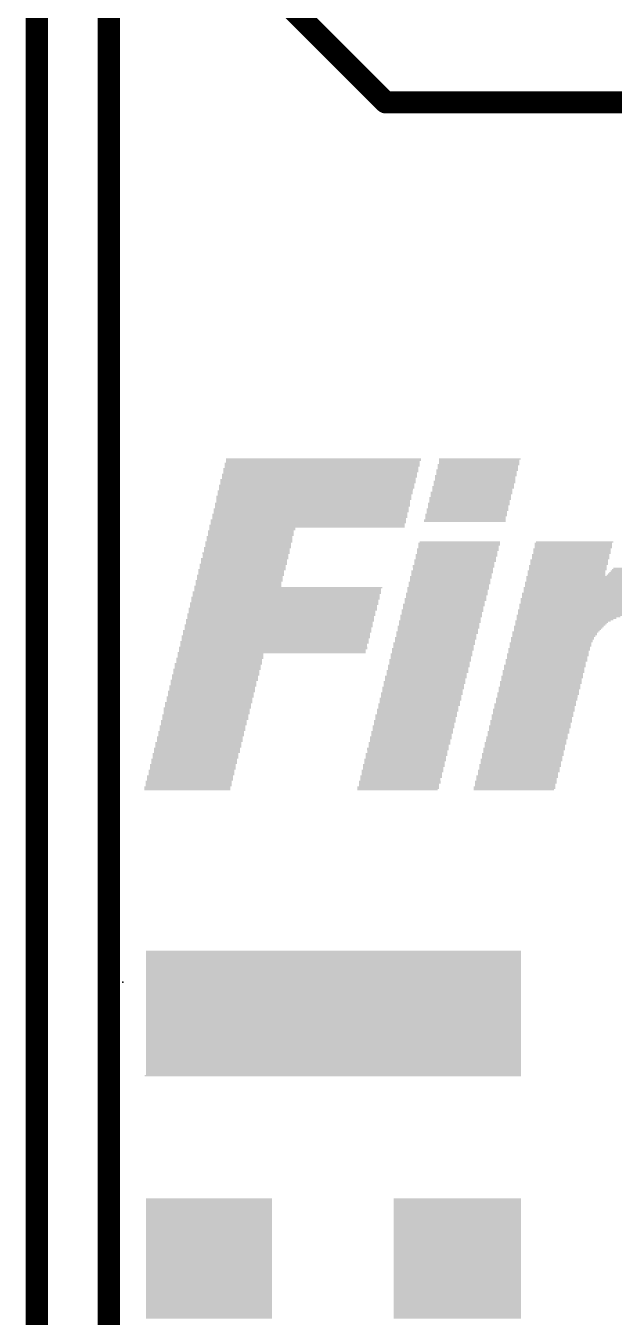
# Model space of a CAD drawing. Extents: x -0.1 to 50.1, y -0.1 to 50.1.
# Drawn here: x -0.1 to 5.3, y 11.75 to 23.6 of the extents above; entities that cross this region are included whole.
import ezdxf

# ---------------------------------------------------------------- set-up
doc = ezdxf.new("R2010")
doc.units = 0
for name, color, linetype in [('1', 22, 'CONTINUOUS'), ('15', 22, 'CONTINUOUS'), ('16', 175, 'CONTINUOUS'), ('2', 175, 'CONTINUOUS'), ('20', 7, 'CONTINUOUS'), ('21', 253, 'CONTINUOUS'), ('23', 7, 'CONTINUOUS')]:
    doc.layers.add(name, color=color, linetype=linetype)

# ---------------------------------------------------------------- blocks, each defined once
blk = doc.blocks.new('RECT')
blk.add_solid([(-0.5, -0.5), (0.5, -0.5), (-0.5, 0.5), (0.5, 0.5)])

msp = doc.modelspace()

# ---------------------------------------------------------------- linework, layer by layer
at = {"layer": '1', "const_width": 0.2032}
for points in [[(1.778, 24.322), (3.2, 22.9)], [(3.2, 22.9), (8.9, 22.9)]]:
    msp.add_lwpolyline(points, dxfattribs=at)
at = {"layer": '1', "const_width": 0.1016}
for points in [[(3.2, 22.9508, 1), (3.2, 22.8492)], [(3.1641, 22.8641, 1), (3.2359, 22.9359)]]:
    msp.add_lwpolyline(points, format="xyb", dxfattribs=at)
at = {"layer": '15', "const_width": 0.01}
msp.add_lwpolyline([(0, 50), (0, 0)], dxfattribs=at)
at = {"layer": '16', "const_width": 0.2032}
msp.add_lwpolyline([(0.6604, 2.3368), (0.6604, 23.9396)], dxfattribs=at)
at = {"layer": '2', "const_width": 0.01}
msp.add_lwpolyline([(0, 50), (0, 0)], dxfattribs=at)
at = {"layer": '20', "const_width": 0.2032}
msp.add_lwpolyline([(0, 48), (0, 2)], dxfattribs=at)
at = {"layer": '23'}
msp.add_point((0.7896, 14.8244), dxfattribs=at)

# ---------------------------------------------------------------- block references
at = {"layer": '21', "yscale": 0.0127}
for p, xscale in [((2.6184, 19.5869), 1.7907), ((2.6184, 19.5742), 1.7907), ((2.6184, 19.5615), 1.7907), ((2.6311, 19.625), 1.7907), ((2.6311, 19.6123), 1.7907), ((2.6248, 19.5996), 1.778), ((4.0535, 19.5742), 0.7493), ((4.0472, 19.5615), 0.7366), ((4.0598, 19.6123), 0.7366), ((4.0598, 19.5996), 0.7366), ((4.0598, 19.5869), 0.7366), ((4.0662, 19.625), 0.7493), ((2.5803, 19.4345), 1.7907), ((2.593, 19.4853), 1.7907), ((2.593, 19.4726), 1.7907), ((2.593, 19.4599), 1.7907), ((2.5867, 19.4472), 1.778), ((2.6057, 19.5361), 1.7907), ((2.6057, 19.5234), 1.7907), ((2.6057, 19.5107), 1.7907), ((2.5994, 19.498), 1.778), ((2.612, 19.5488), 1.778), ((4.0217, 19.4599), 0.7366), ((4.0217, 19.4472), 0.7366), ((4.0217, 19.4345), 0.7366), ((4.0281, 19.4726), 0.7493), ((4.0408, 19.5234), 0.7493), ((4.0345, 19.5107), 0.7366), ((4.0345, 19.498), 0.7366), ((4.0345, 19.4853), 0.7366), ((4.0472, 19.5488), 0.7366), ((4.0472, 19.5361), 0.7366), ((2.5549, 19.3329), 1.7907), ((2.5549, 19.3202), 1.7907), ((2.5676, 19.3837), 1.7907), ((2.5676, 19.371), 1.7907), ((2.5676, 19.3583), 1.7907), ((2.5613, 19.3456), 1.778), ((2.5803, 19.4218), 1.7907), ((2.5803, 19.4091), 1.7907), ((2.5739, 19.3964), 1.778), ((3.99, 19.3202), 0.7493), ((4.0027, 19.371), 0.7493), ((4.0027, 19.3583), 0.7493), ((3.9964, 19.3456), 0.7366), ((3.9964, 19.3329), 0.7366), ((4.0154, 19.4218), 0.7493), ((4.0154, 19.4091), 0.7493), ((4.0091, 19.3964), 0.7366), ((4.0091, 19.3837), 0.7366), ((2.5295, 19.2186), 1.7907), ((2.5295, 19.2059), 1.7907), ((2.5422, 19.2821), 1.7907), ((2.5422, 19.2694), 1.7907), ((2.5422, 19.2567), 1.7907), ((2.5358, 19.244), 1.778), ((2.5358, 19.2313), 1.778), ((2.5549, 19.3075), 1.7907), ((2.5486, 19.2948), 1.778), ((3.9646, 19.2186), 0.7493), ((3.9646, 19.2059), 0.7493), ((3.9773, 19.2694), 0.7493), ((3.9773, 19.2567), 0.7493), ((3.971, 19.244), 0.7366), ((3.971, 19.2313), 0.7366), ((3.99, 19.3075), 0.7493), ((3.9837, 19.2948), 0.7366), ((3.9837, 19.2821), 0.7366), ((2.4977, 19.0789), 1.778), ((2.5041, 19.117), 1.7907), ((2.5041, 19.1043), 1.7907), ((2.5041, 19.0916), 1.7907), ((2.5168, 19.1678), 1.7907), ((2.5168, 19.1551), 1.7907), ((2.5168, 19.1424), 1.7907), ((2.5105, 19.1297), 1.778), ((2.5295, 19.1932), 1.7907), ((2.5232, 19.1805), 1.778), ((3.9392, 19.117), 0.7493), ((3.9392, 19.1043), 0.7493), ((3.9329, 19.0916), 0.7366), ((3.9329, 19.0789), 0.7366), ((3.9519, 19.1678), 0.7493), ((3.9519, 19.1551), 0.7493), ((3.9456, 19.1424), 0.7366), ((3.9456, 19.1297), 0.7366), ((3.9583, 19.1932), 0.7366), ((3.9583, 19.1805), 0.7366), ((1.9644, 18.9646), 0.7874), ((2.4787, 19.0154), 1.7907), ((2.4787, 19.0027), 1.7907), ((1.9771, 18.99), 0.7874), ((1.9771, 18.9773), 0.7874), ((2.4914, 19.0662), 1.7907), ((2.4914, 19.0535), 1.7907), ((2.4914, 19.0408), 1.7907), ((2.4851, 19.0281), 1.778), ((3.9265, 19.0662), 0.7493), ((3.9265, 19.0535), 0.7493), ((1.9453, 18.863), 0.8001), ((1.939, 18.8503), 0.7874), ((1.9517, 18.9138), 0.7874), ((1.9517, 18.9011), 0.7874), ((1.9517, 18.8884), 0.7874), ((1.9517, 18.8757), 0.7874), ((1.9644, 18.9519), 0.7874), ((1.9644, 18.9392), 0.7874), ((1.9644, 18.9265), 0.7874), ((3.8757, 18.8503), 0.7493), ((3.8821, 18.863), 0.7366), ((4.9234, 18.8503), 0.7112), ((4.9362, 18.863), 0.7112), ((1.9199, 18.7614), 0.8001), ((1.9136, 18.7487), 0.7874), ((1.9136, 18.736), 0.7874), ((1.9136, 18.7233), 0.7874), ((1.9326, 18.8122), 0.8001), ((1.9263, 18.7995), 0.7874), ((1.9263, 18.7868), 0.7874), ((1.9263, 18.7741), 0.7874), ((1.939, 18.8376), 0.7874), ((1.939, 18.8249), 0.7874), ((3.8503, 18.7487), 0.7493), ((3.8503, 18.736), 0.7493), ((3.8439, 18.7233), 0.7366), ((3.863, 18.7995), 0.7493), ((3.863, 18.7868), 0.7493), ((3.8567, 18.7741), 0.7366), ((3.8567, 18.7614), 0.7366), ((3.8757, 18.8376), 0.7493), ((3.8694, 18.8249), 0.7366), ((3.8694, 18.8122), 0.7366), ((4.8981, 18.7487), 0.7112), ((4.8981, 18.736), 0.7112), ((4.8981, 18.7233), 0.7112), ((4.9108, 18.7995), 0.7112), ((4.9108, 18.7868), 0.7112), ((4.9108, 18.7741), 0.7112), ((4.9108, 18.7614), 0.7112), ((4.9234, 18.8376), 0.7112), ((4.9234, 18.8249), 0.7112), ((4.9234, 18.8122), 0.7112), ((1.8818, 18.609), 0.8001), ((1.8881, 18.6471), 0.7874), ((1.8881, 18.6344), 0.7874), ((1.8881, 18.6217), 0.7874), ((1.8945, 18.6598), 0.8001), ((1.9072, 18.7106), 0.8001), ((1.9009, 18.6979), 0.7874), ((1.9009, 18.6852), 0.7874), ((1.9009, 18.6725), 0.7874), ((3.8249, 18.6471), 0.7493), ((3.8249, 18.6344), 0.7493), ((3.8186, 18.6217), 0.7366), ((3.8186, 18.609), 0.7366), ((3.8376, 18.6979), 0.7493), ((3.8376, 18.6852), 0.7493), ((3.8313, 18.6725), 0.7366), ((3.8313, 18.6598), 0.7366), ((3.8439, 18.7106), 0.7366), ((4.8727, 18.6471), 0.7112), ((4.8727, 18.6344), 0.7112), ((4.8727, 18.6217), 0.7112), ((4.8727, 18.609), 0.7112), ((4.8853, 18.6979), 0.7112), ((4.8853, 18.6852), 0.7112), ((4.8853, 18.6725), 0.7112), ((4.8853, 18.6598), 0.7112), ((4.8981, 18.7106), 0.7112), ((5.5838, 18.609), 0.6096), ((5.5902, 18.6217), 0.5969), ((1.8564, 18.5074), 0.8001), ((1.8501, 18.4947), 0.7874), ((1.8691, 18.5582), 0.8001), ((1.8628, 18.5455), 0.7874), ((1.8628, 18.5328), 0.7874), ((1.8628, 18.5201), 0.7874), ((1.8755, 18.5963), 0.7874), ((1.8755, 18.5836), 0.7874), ((1.8755, 18.5709), 0.7874), ((3.7868, 18.4947), 0.7493), ((3.7995, 18.5455), 0.7493), ((3.7995, 18.5328), 0.7493), ((3.7932, 18.5201), 0.7366), ((3.7932, 18.5074), 0.7366), ((3.8122, 18.5963), 0.7493), ((3.8122, 18.5836), 0.7493), ((3.8059, 18.5709), 0.7366), ((3.8059, 18.5582), 0.7366), ((5.1711, 18.4947), 1.3843), ((5.1838, 18.5455), 1.3843), ((5.1838, 18.5328), 1.3843), ((5.1775, 18.5201), 1.3716), ((5.1775, 18.5074), 1.3716), ((4.86, 18.5963), 0.7112), ((4.86, 18.5836), 0.7112), ((4.86, 18.5709), 0.7112), ((4.86, 18.5582), 0.7112), ((5.5521, 18.5582), 0.6477), ((5.5585, 18.5709), 0.635), ((5.5712, 18.5836), 0.635), ((5.5775, 18.5963), 0.6223), ((2.2882, 18.3804), 1.7145), ((2.2882, 18.3677), 1.7145), ((2.2946, 18.4058), 1.7272), ((2.2946, 18.3931), 1.7272), ((1.8437, 18.4566), 0.8001), ((2.3009, 18.4312), 1.7145), ((2.3009, 18.4185), 1.7145), ((2.3073, 18.4439), 1.7272), ((1.8501, 18.482), 0.7874), ((1.8501, 18.4693), 0.7874), ((3.7614, 18.3931), 0.7493), ((3.7614, 18.3804), 0.7493), ((3.7551, 18.3677), 0.7366), ((3.7741, 18.4439), 0.7493), ((3.7741, 18.4312), 0.7493), ((3.7678, 18.4185), 0.7366), ((3.7678, 18.4058), 0.7366), ((3.7868, 18.482), 0.7493), ((3.7805, 18.4693), 0.7366), ((3.7805, 18.4566), 0.7366), ((5.1457, 18.3931), 1.3843), ((5.1457, 18.3804), 1.3843), ((5.1457, 18.3677), 1.3843), ((5.1584, 18.4439), 1.3843), ((5.1584, 18.4312), 1.3843), ((5.1584, 18.4185), 1.3843), ((5.1521, 18.4058), 1.3716), ((5.1711, 18.482), 1.3843), ((5.1711, 18.4693), 1.3843), ((5.1648, 18.4566), 1.3716), ((2.2565, 18.2534), 1.7272), ((2.2628, 18.2788), 1.7145), ((2.2628, 18.2661), 1.7145), ((2.2692, 18.3042), 1.7272), ((2.2692, 18.2915), 1.7272), ((2.2818, 18.355), 1.7272), ((2.2818, 18.3423), 1.7272), ((2.2755, 18.3296), 1.7145), ((2.2755, 18.3169), 1.7145), ((3.736, 18.2915), 0.7493), ((3.736, 18.2788), 0.7493), ((3.7297, 18.2661), 0.7366), ((3.7297, 18.2534), 0.7366), ((3.7487, 18.3423), 0.7493), ((3.7487, 18.3296), 0.7493), ((3.7424, 18.3169), 0.7366), ((3.7424, 18.3042), 0.7366), ((3.7551, 18.355), 0.7366), ((5.1139, 18.2534), 1.3716), ((5.1203, 18.2915), 1.3843), ((5.1203, 18.2788), 1.3843), ((5.1203, 18.2661), 1.3843), ((5.133, 18.3423), 1.3843), ((5.133, 18.3296), 1.3843), ((5.133, 18.3169), 1.3843), ((5.1267, 18.3042), 1.3716), ((5.1394, 18.355), 1.3716), ((2.2311, 18.1518), 1.7272), ((2.2311, 18.1391), 1.7272), ((2.2437, 18.2026), 1.7272), ((2.2437, 18.1899), 1.7272), ((2.2374, 18.1772), 1.7145), ((2.2374, 18.1645), 1.7145), ((2.2565, 18.2407), 1.7272), ((2.2501, 18.228), 1.7145), ((2.2501, 18.2153), 1.7145), ((3.6979, 18.1391), 0.7493), ((3.7106, 18.1899), 0.7493), ((3.7106, 18.1772), 0.7493), ((3.7043, 18.1645), 0.7366), ((3.7043, 18.1518), 0.7366), ((3.7233, 18.2407), 0.7493), ((3.7233, 18.228), 0.7493), ((3.717, 18.2153), 0.7366), ((3.717, 18.2026), 0.7366), ((4.8282, 18.1391), 0.8763), ((4.879, 18.1772), 0.9525), ((4.8472, 18.1518), 0.889), ((4.9044, 18.1899), 1.0033), ((4.86, 18.1645), 0.9144), ((5.1076, 18.2407), 1.3843), ((5.1076, 18.228), 1.3843), ((4.9933, 18.2153), 1.1557), ((4.9425, 18.2026), 1.0541), ((2.2056, 18.0502), 1.7272), ((2.2056, 18.0375), 1.7272), ((2.1993, 18.0248), 1.7145), ((2.1993, 18.0121), 1.7145), ((2.2184, 18.101), 1.7272), ((2.2184, 18.0883), 1.7272), ((2.212, 18.0756), 1.7145), ((2.212, 18.0629), 1.7145), ((2.2247, 18.1264), 1.7145), ((2.2247, 18.1137), 1.7145), ((3.6725, 18.0375), 0.7493), ((3.6725, 18.0248), 0.7493), ((3.6662, 18.0121), 0.7366), ((3.6852, 18.0883), 0.7493), ((3.6852, 18.0756), 0.7493), ((3.6789, 18.0629), 0.7366), ((3.6789, 18.0502), 0.7366), ((3.6979, 18.1264), 0.7493), ((3.6916, 18.1137), 0.7366), ((3.6916, 18.101), 0.7366), ((4.7584, 18.0375), 0.7874), ((4.752, 18.0248), 0.7747), ((4.752, 18.0121), 0.7747), ((4.7901, 18.0883), 0.8255), ((4.7774, 18.0629), 0.8001), ((4.771, 18.0502), 0.7874), ((4.7838, 18.0756), 0.8128), ((4.8091, 18.1137), 0.8382), ((4.8155, 18.1264), 0.8509), ((4.8028, 18.101), 0.8255), ((2.1676, 17.8978), 1.7272), ((2.1803, 17.9486), 1.7272), ((2.1803, 17.9359), 1.7272), ((2.1739, 17.9232), 1.7145), ((2.1739, 17.9105), 1.7145), ((2.1866, 17.974), 1.7145), ((2.1866, 17.9613), 1.7145), ((2.193, 17.9994), 1.7272), ((2.193, 17.9867), 1.7272), ((3.6471, 17.9359), 0.7493), ((3.6471, 17.9232), 0.7493), ((3.6408, 17.9105), 0.7366), ((3.6408, 17.8978), 0.7366), ((3.6598, 17.9867), 0.7493), ((3.6598, 17.974), 0.7493), ((3.6535, 17.9613), 0.7366), ((3.6535, 17.9486), 0.7366), ((3.6662, 17.9994), 0.7366), ((4.7139, 17.9359), 0.7493), ((4.7139, 17.9232), 0.7493), ((4.7139, 17.9105), 0.7493), ((4.7076, 17.8978), 0.7366), ((4.733, 17.9867), 0.762), ((4.733, 17.974), 0.762), ((4.7266, 17.9613), 0.7493), ((4.7266, 17.9486), 0.7493), ((4.7457, 17.9994), 0.762), ((1.6786, 17.7962), 0.8001), ((1.6723, 17.7835), 0.7874), ((2.1549, 17.847), 1.7272), ((1.685, 17.8343), 0.7874), ((1.685, 17.8216), 0.7874), ((1.685, 17.8089), 0.7874), ((2.1612, 17.8724), 1.7145), ((2.1612, 17.8597), 1.7145), ((2.1676, 17.8851), 1.7272), ((3.609, 17.7835), 0.7493), ((3.6217, 17.8343), 0.7493), ((3.6217, 17.8216), 0.7493), ((3.6154, 17.8089), 0.7366), ((3.6154, 17.7962), 0.7366), ((3.6344, 17.8851), 0.7493), ((3.6344, 17.8724), 0.7493), ((3.628, 17.8597), 0.7366), ((3.628, 17.847), 0.7366), ((4.6758, 17.7835), 0.7493), ((4.6885, 17.8343), 0.7493), ((4.6885, 17.8216), 0.7493), ((4.6822, 17.8089), 0.7366), ((4.6822, 17.7962), 0.7366), ((4.7012, 17.8851), 0.7493), ((4.7012, 17.8724), 0.7493), ((4.6949, 17.8597), 0.7366), ((4.6949, 17.847), 0.7366), ((1.6532, 17.6946), 0.8001), ((1.6469, 17.6819), 0.7874), ((1.6469, 17.6692), 0.7874), ((1.6469, 17.6565), 0.7874), ((1.6659, 17.7454), 0.8001), ((1.6596, 17.7327), 0.7874), ((1.6596, 17.72), 0.7874), ((1.6596, 17.7073), 0.7874), ((1.6723, 17.7708), 0.7874), ((1.6723, 17.7581), 0.7874), ((3.5836, 17.6819), 0.7493), ((3.5836, 17.6692), 0.7493), ((3.5773, 17.6565), 0.7366), ((3.5963, 17.7327), 0.7493), ((3.5963, 17.72), 0.7493), ((3.5899, 17.7073), 0.7366), ((3.5899, 17.6946), 0.7366), ((3.609, 17.7708), 0.7493), ((3.6027, 17.7581), 0.7366), ((3.6027, 17.7454), 0.7366), ((4.6504, 17.6819), 0.7493), ((4.6504, 17.6692), 0.7493), ((4.6441, 17.6565), 0.7366), ((4.6631, 17.7327), 0.7493), ((4.6631, 17.72), 0.7493), ((4.6568, 17.7073), 0.7366), ((4.6568, 17.6946), 0.7366), ((4.6758, 17.7708), 0.7493), ((4.6695, 17.7581), 0.7366), ((4.6695, 17.7454), 0.7366), ((1.6151, 17.5422), 0.8001), ((1.6278, 17.593), 0.8001), ((1.6215, 17.5803), 0.7874), ((1.6215, 17.5676), 0.7874), ((1.6215, 17.5549), 0.7874), ((1.6341, 17.6311), 0.7874), ((1.6341, 17.6184), 0.7874), ((1.6341, 17.6057), 0.7874), ((1.6405, 17.6438), 0.8001), ((3.5582, 17.5803), 0.7493), ((3.5582, 17.5676), 0.7493), ((3.5518, 17.5549), 0.7366), ((3.5518, 17.5422), 0.7366), ((3.5709, 17.6311), 0.7493), ((3.5709, 17.6184), 0.7493), ((3.5646, 17.6057), 0.7366), ((3.5646, 17.593), 0.7366), ((3.5773, 17.6438), 0.7366), ((4.625, 17.5803), 0.7493), ((4.625, 17.5676), 0.7493), ((4.6187, 17.5549), 0.7366), ((4.6187, 17.5422), 0.7366), ((4.6377, 17.6311), 0.7493), ((4.6377, 17.6184), 0.7493), ((4.6314, 17.6057), 0.7366), ((4.6314, 17.593), 0.7366), ((4.6441, 17.6438), 0.7366), ((1.5897, 17.4406), 0.8001), ((1.5834, 17.4279), 0.7874), ((1.596, 17.4787), 0.7874), ((1.596, 17.466), 0.7874), ((1.596, 17.4533), 0.7874), ((1.6024, 17.4914), 0.8001), ((1.6088, 17.5295), 0.7874), ((1.6088, 17.5168), 0.7874), ((1.6088, 17.5041), 0.7874), ((3.5201, 17.4279), 0.7493), ((3.5328, 17.4787), 0.7493), ((3.5328, 17.466), 0.7493), ((3.5265, 17.4533), 0.7366), ((3.5265, 17.4406), 0.7366), ((3.5455, 17.5295), 0.7493), ((3.5455, 17.5168), 0.7493), ((3.5392, 17.5041), 0.7366), ((3.5392, 17.4914), 0.7366), ((4.5869, 17.4279), 0.7493), ((4.5996, 17.4787), 0.7493), ((4.5996, 17.466), 0.7493), ((4.5933, 17.4533), 0.7366), ((4.5933, 17.4406), 0.7366), ((4.6059, 17.5041), 0.7366), ((4.6059, 17.4914), 0.7366), ((4.6123, 17.5295), 0.7493), ((4.6123, 17.5168), 0.7493), ((1.5643, 17.339), 0.8001), ((1.558, 17.3263), 0.7874), ((1.558, 17.3136), 0.7874), ((1.558, 17.3009), 0.7874), ((1.577, 17.3898), 0.8001), ((1.5707, 17.3771), 0.7874), ((1.5707, 17.3644), 0.7874), ((1.5707, 17.3517), 0.7874), ((1.5834, 17.4152), 0.7874), ((1.5834, 17.4025), 0.7874), ((3.4947, 17.3263), 0.7493), ((3.4947, 17.3136), 0.7493), ((3.4884, 17.3009), 0.7366), ((3.5074, 17.3771), 0.7493), ((3.5074, 17.3644), 0.7493), ((3.5011, 17.3517), 0.7366), ((3.5011, 17.339), 0.7366), ((3.5201, 17.4152), 0.7493), ((3.5138, 17.4025), 0.7366), ((3.5138, 17.3898), 0.7366), ((4.5615, 17.3263), 0.7493), ((4.5615, 17.3136), 0.7493), ((4.5552, 17.3009), 0.7366), ((4.5678, 17.3517), 0.7366), ((4.5678, 17.339), 0.7366), ((4.5742, 17.3771), 0.7493), ((4.5742, 17.3644), 0.7493), ((4.5869, 17.4152), 0.7493), ((4.5806, 17.4025), 0.7366), ((4.5806, 17.3898), 0.7366), ((1.5326, 17.2247), 0.7874), ((1.5326, 17.212), 0.7874), ((1.5326, 17.1993), 0.7874), ((1.5326, 17.1866), 0.7874), ((1.5453, 17.2755), 0.7874), ((1.5453, 17.2628), 0.7874), ((1.5453, 17.2501), 0.7874), ((1.5453, 17.2374), 0.7874), ((1.558, 17.2882), 0.7874), ((3.4693, 17.2247), 0.7493), ((3.4693, 17.212), 0.7493), ((3.463, 17.1993), 0.7366), ((3.463, 17.1866), 0.7366), ((3.482, 17.2755), 0.7493), ((3.482, 17.2628), 0.7493), ((3.4757, 17.2501), 0.7366), ((3.4757, 17.2374), 0.7366), ((3.4884, 17.2882), 0.7366), ((4.5297, 17.1993), 0.7366), ((4.5297, 17.1866), 0.7366), ((4.5361, 17.2247), 0.7493), ((4.5361, 17.212), 0.7493), ((4.5488, 17.2755), 0.7493), ((4.5488, 17.2628), 0.7493), ((4.5425, 17.2501), 0.7366), ((4.5425, 17.2374), 0.7366), ((4.5552, 17.2882), 0.7366), ((1.4945, 17.0723), 0.7874), ((1.5071, 17.1231), 0.7874), ((1.5071, 17.1104), 0.7874), ((1.5071, 17.0977), 0.7874), ((1.5071, 17.085), 0.7874), ((1.5199, 17.1739), 0.7874), ((1.5199, 17.1612), 0.7874), ((1.5199, 17.1485), 0.7874), ((1.5199, 17.1358), 0.7874), ((3.4312, 17.0723), 0.7493), ((3.4439, 17.1231), 0.7493), ((3.4439, 17.1104), 0.7493), ((3.4376, 17.0977), 0.7366), ((3.4376, 17.085), 0.7366), ((3.4566, 17.1739), 0.7493), ((3.4566, 17.1612), 0.7493), ((3.4503, 17.1485), 0.7366), ((3.4503, 17.1358), 0.7366), ((4.498, 17.0723), 0.7493), ((4.5107, 17.1231), 0.7493), ((4.5107, 17.1104), 0.7493), ((4.5044, 17.0977), 0.7366), ((4.5044, 17.085), 0.7366), ((4.5234, 17.1739), 0.7493), ((4.5234, 17.1612), 0.7493), ((4.5171, 17.1485), 0.7366), ((4.5171, 17.1358), 0.7366), ((1.469, 16.9707), 0.7874), ((1.469, 16.958), 0.7874), ((1.469, 16.9453), 0.7874), ((1.4818, 17.0215), 0.7874), ((1.4818, 17.0088), 0.7874), ((1.4818, 16.9961), 0.7874), ((1.4818, 16.9834), 0.7874), ((1.4945, 17.0596), 0.7874), ((1.4945, 17.0469), 0.7874), ((1.4945, 17.0342), 0.7874), ((3.4058, 16.9707), 0.7493), ((3.4058, 16.958), 0.7493), ((3.3995, 16.9453), 0.7366), ((3.4185, 17.0215), 0.7493), ((3.4185, 17.0088), 0.7493), ((3.4122, 16.9961), 0.7366), ((3.4122, 16.9834), 0.7366), ((3.4312, 17.0596), 0.7493), ((3.4249, 17.0469), 0.7366), ((3.4249, 17.0342), 0.7366), ((4.4726, 16.9707), 0.7493), ((4.4726, 16.958), 0.7493), ((4.4663, 16.9453), 0.7366), ((4.4853, 17.0215), 0.7493), ((4.4853, 17.0088), 0.7493), ((4.479, 16.9961), 0.7366), ((4.479, 16.9834), 0.7366), ((4.4916, 17.0469), 0.7366), ((4.4916, 17.0342), 0.7366), ((4.498, 17.0596), 0.7493), ((1.4437, 16.8691), 0.7874), ((1.4437, 16.8564), 0.7874), ((1.4437, 16.8437), 0.7874), ((1.4437, 16.831), 0.7874), ((1.4564, 16.9199), 0.7874), ((1.4564, 16.9072), 0.7874), ((1.4564, 16.8945), 0.7874), ((1.4564, 16.8818), 0.7874), ((1.469, 16.9326), 0.7874), ((3.3804, 16.8691), 0.7493), ((3.3804, 16.8564), 0.7493), ((3.374, 16.8437), 0.7366), ((3.374, 16.831), 0.7366), ((3.3931, 16.9199), 0.7493), ((3.3931, 16.9072), 0.7493), ((3.3868, 16.8945), 0.7366), ((3.3868, 16.8818), 0.7366), ((3.3995, 16.9326), 0.7366), ((4.4472, 16.8691), 0.7493), ((4.4472, 16.8564), 0.7493), ((4.4409, 16.8437), 0.7366), ((4.4409, 16.831), 0.7366), ((4.4535, 16.8945), 0.7366), ((4.4535, 16.8818), 0.7366), ((4.4599, 16.9199), 0.7493), ((4.4599, 16.9072), 0.7493), ((4.4663, 16.9326), 0.7366), ((1.4056, 16.7167), 0.7874), ((1.4183, 16.7675), 0.7874), ((1.4183, 16.7548), 0.7874), ((1.4183, 16.7421), 0.7874), ((1.4183, 16.7294), 0.7874), ((1.431, 16.8183), 0.7874), ((1.431, 16.8056), 0.7874), ((1.431, 16.7929), 0.7874), ((1.431, 16.7802), 0.7874), ((3.3423, 16.7167), 0.7493), ((3.355, 16.7675), 0.7493), ((3.355, 16.7548), 0.7493), ((3.3487, 16.7421), 0.7366), ((3.3487, 16.7294), 0.7366), ((3.3677, 16.8183), 0.7493), ((3.3677, 16.8056), 0.7493), ((3.3614, 16.7929), 0.7366), ((3.3614, 16.7802), 0.7366), ((4.4091, 16.7167), 0.7493), ((4.4154, 16.7421), 0.7366), ((4.4154, 16.7294), 0.7366), ((4.4218, 16.7675), 0.7493), ((4.4218, 16.7548), 0.7493), ((4.4345, 16.8183), 0.7493), ((4.4345, 16.8056), 0.7493), ((4.4282, 16.7929), 0.7366), ((4.4282, 16.7802), 0.7366), ((1.3801, 16.6151), 0.7874), ((1.3801, 16.6024), 0.7874), ((1.3801, 16.5897), 0.7874), ((1.3929, 16.6659), 0.7874), ((1.3929, 16.6532), 0.7874), ((1.3929, 16.6405), 0.7874), ((1.3929, 16.6278), 0.7874), ((1.4056, 16.704), 0.7874), ((1.4056, 16.6913), 0.7874), ((1.4056, 16.6786), 0.7874), ((3.3169, 16.6151), 0.7493), ((3.3169, 16.6024), 0.7493), ((3.3106, 16.5897), 0.7366), ((3.3296, 16.6659), 0.7493), ((3.3296, 16.6532), 0.7493), ((3.3233, 16.6405), 0.7366), ((3.3233, 16.6278), 0.7366), ((3.3423, 16.704), 0.7493), ((3.3359, 16.6913), 0.7366), ((3.3359, 16.6786), 0.7366), ((4.3773, 16.5897), 0.7366), ((4.3837, 16.6151), 0.7493), ((4.3837, 16.6024), 0.7493), ((4.3964, 16.6659), 0.7493), ((4.3964, 16.6532), 0.7493), ((4.3901, 16.6405), 0.7366), ((4.3901, 16.6278), 0.7366), ((4.4091, 16.704), 0.7493), ((4.4028, 16.6913), 0.7366), ((4.4028, 16.6786), 0.7366), ((2.7225, 15.1073), 3.4417), ((2.7225, 15.0946), 3.4417), ((2.7225, 15.0819), 3.4417), ((2.7225, 15.0692), 3.4417), ((2.7225, 15.0565), 3.4417), ((2.7225, 15.0438), 3.4417), ((2.7225, 15.0311), 3.4417), ((2.7225, 15.0184), 3.4417), ((2.7225, 15.0057), 3.4417), ((2.7225, 14.993), 3.4417), ((2.7225, 14.9803), 3.4417), ((2.7225, 14.9676), 3.4417), ((2.7225, 14.9549), 3.4417), ((2.7225, 14.9422), 3.4417), ((2.7225, 14.9295), 3.4417), ((2.7225, 14.9168), 3.4417), ((2.7225, 14.9041), 3.4417), ((2.7225, 14.8914), 3.4417), ((2.7225, 14.8787), 3.4417), ((2.7225, 14.866), 3.4417), ((2.7225, 14.8533), 3.4417), ((2.7225, 14.8406), 3.4417), ((2.7225, 14.8279), 3.4417), ((2.7225, 14.8152), 3.4417), ((2.7225, 14.8025), 3.4417), ((2.7225, 14.7898), 3.4417), ((2.7225, 14.7771), 3.4417), ((2.7225, 14.7644), 3.4417), ((2.7225, 14.7517), 3.4417), ((2.7225, 14.739), 3.4417), ((2.7225, 14.7263), 3.4417), ((2.7225, 14.7136), 3.4417), ((2.7225, 14.7009), 3.4417), ((2.7225, 14.6882), 3.4417), ((2.7225, 14.6755), 3.4417), ((2.7225, 14.6628), 3.4417), ((2.7225, 14.6501), 3.4417), ((2.7225, 14.6374), 3.4417), ((2.7225, 14.6247), 3.4417), ((2.7225, 14.612), 3.4417), ((2.7225, 14.5993), 3.4417), ((2.7225, 14.5866), 3.4417), ((2.7225, 14.5739), 3.4417), ((2.7225, 14.5612), 3.4417), ((2.7225, 14.5485), 3.4417), ((2.7225, 14.5358), 3.4417), ((2.7225, 14.5231), 3.4417), ((2.7225, 14.5104), 3.4417), ((2.7225, 14.4977), 3.4417), ((2.7225, 14.485), 3.4417), ((2.7225, 14.4723), 3.4417), ((2.7225, 14.4596), 3.4417), ((2.7225, 14.4469), 3.4417), ((2.7225, 14.4342), 3.4417), ((2.7225, 14.4215), 3.4417), ((2.7225, 14.4088), 3.4417), ((2.7225, 14.3961), 3.4417), ((2.7225, 14.3834), 3.4417), ((2.7225, 14.3707), 3.4417), ((2.7225, 14.358), 3.4417), ((2.7225, 14.3453), 3.4417), ((2.7225, 14.3326), 3.4417), ((2.7225, 14.3199), 3.4417), ((2.7225, 14.3072), 3.4417), ((2.7225, 14.2945), 3.4417), ((2.7225, 14.2818), 3.4417), ((2.7225, 14.2691), 3.4417), ((2.7225, 14.2564), 3.4417), ((2.7225, 14.2437), 3.4417), ((2.7225, 14.231), 3.4417), ((2.7225, 14.2183), 3.4417), ((2.7225, 14.2056), 3.4417), ((2.7225, 14.1929), 3.4417), ((2.7225, 14.1802), 3.4417), ((2.7225, 14.1675), 3.4417), ((2.7225, 14.1548), 3.4417), ((2.7225, 14.1421), 3.4417), ((2.7225, 14.1294), 3.4417), ((2.7225, 14.1167), 3.4417), ((2.7225, 14.104), 3.4417), ((2.7225, 14.0913), 3.4417), ((2.7225, 14.0786), 3.4417), ((2.7225, 14.0659), 3.4417), ((2.7225, 14.0532), 3.4417), ((2.7225, 14.0405), 3.4417), ((2.7225, 14.0278), 3.4417), ((2.7225, 14.0151), 3.4417), ((2.7225, 14.0024), 3.4417), ((2.7225, 13.9897), 3.4417), ((2.7162, 13.9643), 3.4544), ((2.7225, 13.977), 3.4417), ((1.5795, 12.834), 1.1557), ((1.5795, 12.8213), 1.1557), ((1.5795, 12.8086), 1.1557), ((3.8592, 12.834), 1.1684), ((3.8592, 12.8213), 1.1684), ((3.8592, 12.8086), 1.1684), ((1.5795, 12.7959), 1.1557), ((1.5795, 12.7832), 1.1557), ((1.5795, 12.7705), 1.1557), ((1.5795, 12.7578), 1.1557), ((1.5795, 12.7451), 1.1557), ((1.5795, 12.7324), 1.1557), ((1.5795, 12.7197), 1.1557), ((1.5795, 12.707), 1.1557), ((1.5795, 12.6943), 1.1557), ((1.5795, 12.6816), 1.1557), ((3.8592, 12.7959), 1.1684), ((3.8592, 12.7832), 1.1684), ((3.8592, 12.7705), 1.1684), ((3.8592, 12.7578), 1.1684), ((3.8592, 12.7451), 1.1684), ((3.8592, 12.7324), 1.1684), ((3.8592, 12.7197), 1.1684), ((3.8592, 12.707), 1.1684), ((3.8592, 12.6943), 1.1684), ((3.8592, 12.6816), 1.1684), ((1.5795, 12.6689), 1.1557), ((1.5795, 12.6562), 1.1557), ((1.5795, 12.6435), 1.1557), ((1.5795, 12.6308), 1.1557), ((1.5795, 12.6181), 1.1557), ((1.5795, 12.6054), 1.1557), ((1.5795, 12.5927), 1.1557), ((1.5795, 12.58), 1.1557), ((1.5795, 12.5673), 1.1557), ((3.8592, 12.6689), 1.1684), ((3.8592, 12.6562), 1.1684), ((3.8592, 12.6435), 1.1684), ((3.8592, 12.6308), 1.1684), ((3.8592, 12.6181), 1.1684), ((3.8592, 12.6054), 1.1684), ((3.8592, 12.5927), 1.1684), ((3.8592, 12.58), 1.1684), ((3.8592, 12.5673), 1.1684), ((1.5795, 12.5546), 1.1557), ((1.5795, 12.5419), 1.1557), ((1.5795, 12.5292), 1.1557), ((1.5795, 12.5165), 1.1557), ((1.5795, 12.5038), 1.1557), ((1.5795, 12.4911), 1.1557), ((1.5795, 12.4784), 1.1557), ((1.5795, 12.4657), 1.1557), ((1.5795, 12.453), 1.1557), ((1.5795, 12.4403), 1.1557), ((3.8592, 12.5546), 1.1684), ((3.8592, 12.5419), 1.1684), ((3.8592, 12.5292), 1.1684), ((3.8592, 12.5165), 1.1684), ((3.8592, 12.5038), 1.1684), ((3.8592, 12.4911), 1.1684), ((3.8592, 12.4784), 1.1684), ((3.8592, 12.4657), 1.1684), ((3.8592, 12.453), 1.1684), ((3.8592, 12.4403), 1.1684), ((1.5795, 12.4276), 1.1557), ((1.5795, 12.4149), 1.1557), ((1.5795, 12.4022), 1.1557), ((1.5795, 12.3895), 1.1557), ((1.5795, 12.3768), 1.1557), ((1.5795, 12.3641), 1.1557), ((1.5795, 12.3514), 1.1557), ((1.5795, 12.3387), 1.1557), ((1.5795, 12.326), 1.1557), ((3.8592, 12.4276), 1.1684), ((3.8592, 12.4149), 1.1684), ((3.8592, 12.4022), 1.1684), ((3.8592, 12.3895), 1.1684), ((3.8592, 12.3768), 1.1684), ((3.8592, 12.3641), 1.1684), ((3.8592, 12.3514), 1.1684), ((3.8592, 12.3387), 1.1684), ((3.8592, 12.326), 1.1684), ((1.5795, 12.3133), 1.1557), ((1.5795, 12.3006), 1.1557), ((1.5795, 12.2879), 1.1557), ((1.5795, 12.2752), 1.1557), ((1.5795, 12.2625), 1.1557), ((1.5795, 12.2498), 1.1557), ((1.5795, 12.2371), 1.1557), ((1.5795, 12.2244), 1.1557), ((1.5795, 12.2117), 1.1557), ((3.8592, 12.3133), 1.1684), ((3.8592, 12.3006), 1.1684), ((3.8592, 12.2879), 1.1684), ((3.8592, 12.2752), 1.1684), ((3.8592, 12.2625), 1.1684), ((3.8592, 12.2498), 1.1684), ((3.8592, 12.2371), 1.1684), ((3.8592, 12.2244), 1.1684), ((3.8592, 12.2117), 1.1684), ((1.5795, 12.199), 1.1557), ((1.5795, 12.1863), 1.1557), ((1.5795, 12.1736), 1.1557), ((1.5795, 12.1609), 1.1557), ((1.5795, 12.1482), 1.1557), ((1.5795, 12.1355), 1.1557), ((1.5795, 12.1228), 1.1557), ((1.5795, 12.1101), 1.1557), ((1.5795, 12.0974), 1.1557), ((1.5795, 12.0847), 1.1557), ((3.8592, 12.199), 1.1684), ((3.8592, 12.1863), 1.1684), ((3.8592, 12.1736), 1.1684), ((3.8592, 12.1609), 1.1684), ((3.8592, 12.1482), 1.1684), ((3.8592, 12.1355), 1.1684), ((3.8592, 12.1228), 1.1684), ((3.8592, 12.1101), 1.1684), ((3.8592, 12.0974), 1.1684), ((3.8592, 12.0847), 1.1684), ((1.5795, 12.072), 1.1557), ((1.5795, 12.0593), 1.1557), ((1.5795, 12.0466), 1.1557), ((1.5795, 12.0339), 1.1557), ((1.5795, 12.0212), 1.1557), ((1.5795, 12.0085), 1.1557), ((1.5795, 11.9958), 1.1557), ((1.5795, 11.9831), 1.1557), ((1.5795, 11.9704), 1.1557), ((3.8592, 12.072), 1.1684), ((3.8592, 12.0593), 1.1684), ((3.8592, 12.0466), 1.1684), ((3.8592, 12.0339), 1.1684), ((3.8592, 12.0212), 1.1684), ((3.8592, 12.0085), 1.1684), ((3.8592, 11.9958), 1.1684), ((3.8592, 11.9831), 1.1684), ((3.8592, 11.9704), 1.1684), ((1.5795, 11.9577), 1.1557), ((1.5795, 11.945), 1.1557), ((1.5795, 11.9323), 1.1557), ((1.5795, 11.9196), 1.1557), ((1.5795, 11.9069), 1.1557), ((1.5795, 11.8942), 1.1557), ((1.5795, 11.8815), 1.1557), ((1.5795, 11.8688), 1.1557), ((1.5795, 11.8561), 1.1557), ((3.8592, 11.9577), 1.1684), ((3.8592, 11.945), 1.1684), ((3.8592, 11.9323), 1.1684), ((3.8592, 11.9196), 1.1684), ((3.8592, 11.9069), 1.1684), ((3.8592, 11.8942), 1.1684), ((3.8592, 11.8815), 1.1684), ((3.8592, 11.8688), 1.1684), ((3.8592, 11.8561), 1.1684), ((1.5795, 11.8434), 1.1557), ((1.5795, 11.8307), 1.1557), ((1.5795, 11.818), 1.1557), ((1.5795, 11.8053), 1.1557), ((1.5795, 11.7926), 1.1557), ((1.5795, 11.7799), 1.1557), ((1.5795, 11.7672), 1.1557), ((1.5795, 11.7545), 1.1557), ((1.5795, 11.7418), 1.1557), ((3.8592, 11.8434), 1.1684), ((3.8592, 11.8307), 1.1684), ((3.8592, 11.818), 1.1684), ((3.8592, 11.8053), 1.1684), ((3.8592, 11.7926), 1.1684), ((3.8592, 11.7799), 1.1684), ((3.8592, 11.7672), 1.1684), ((3.8592, 11.7545), 1.1684), ((3.8592, 11.7418), 1.1684)]:
    msp.add_blockref('RECT', p, dxfattribs=dict(at, xscale=xscale))

doc.saveas('drawing.dxf')
